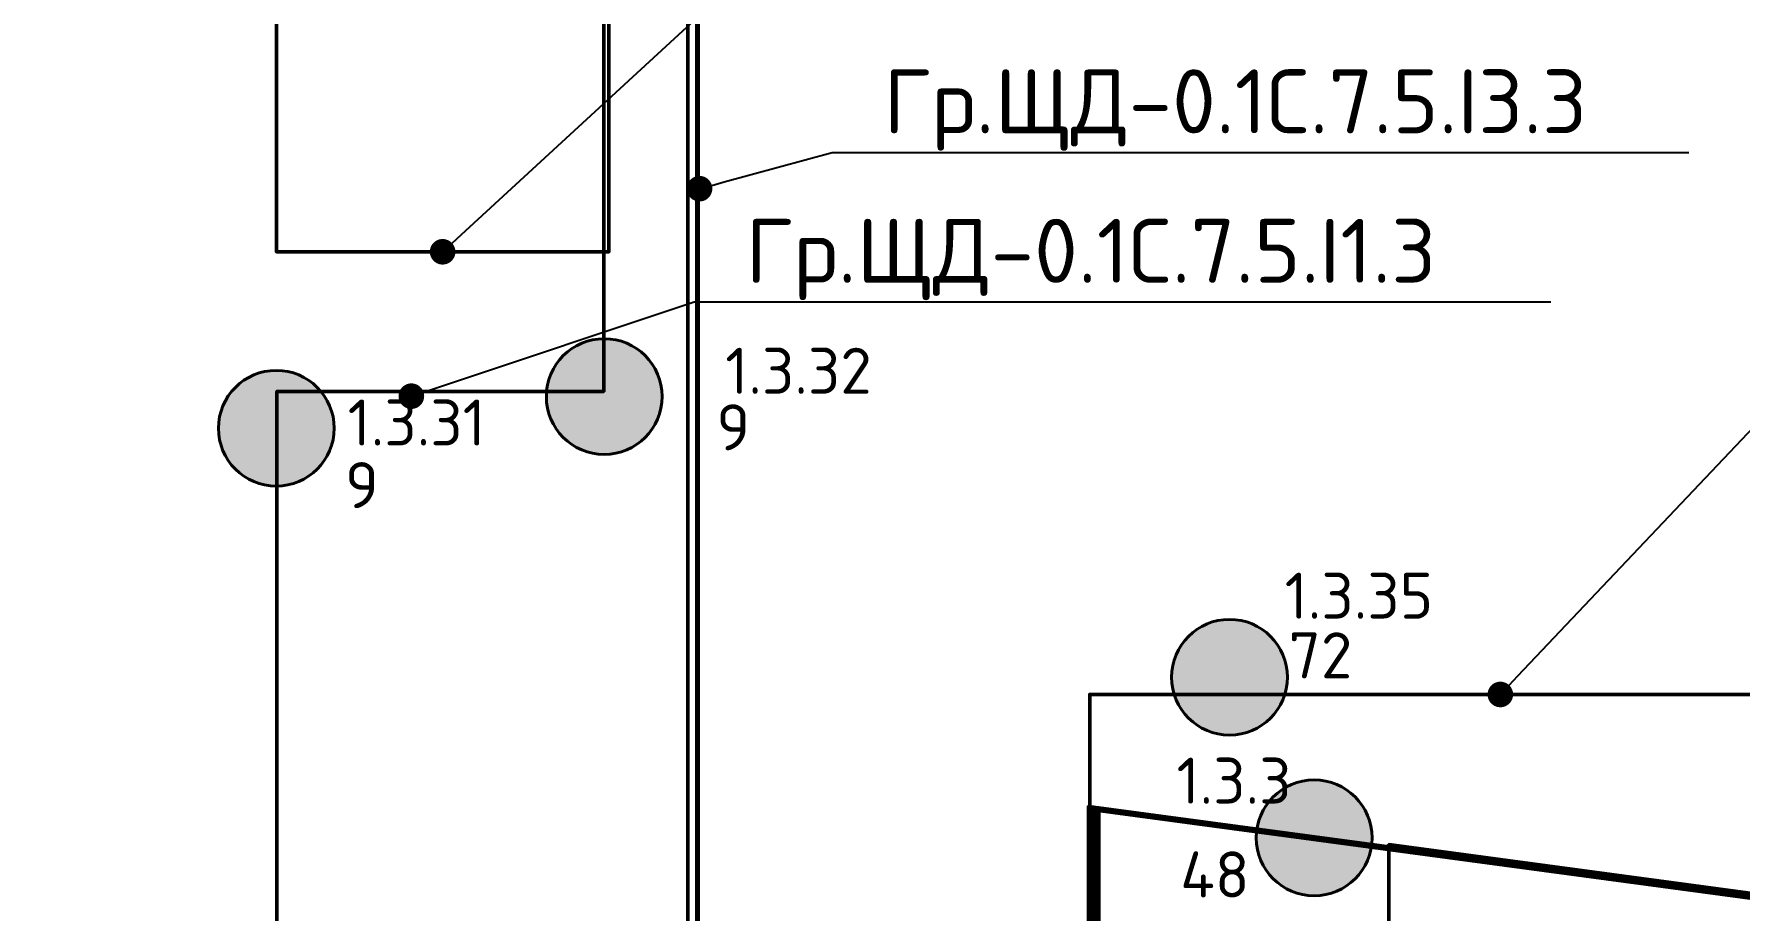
# Model space of a CAD drawing. Header units: millimetres. Extents: x -813692 to 807431, y 0 to 1813163.
# Drawn here: x 1193 to 7861, y 801913 to 805341 of the extents above; entities that cross this region are included whole.
import ezdxf
from ezdxf import colors
from ezdxf.entities.mleader import LeaderData, LeaderLine
from ezdxf.math import Vec2, Vec3

# ---------------------------------------------------------------- set-up
doc = ezdxf.new("R2010")
doc.units = ezdxf.units.MM
for name, color, linetype, lineweight in [('_Гр.ЩД-0.1С.7.5.I1.2', 6, 'Continuous', 50), ('_Гр.ЩД-0.1С.7.5.I1.3', 6, 'Continuous', 50), ('_Гр.ЩД-0.1С.7.5.I1.4', 6, 'Continuous', 50), ('_Гр.ЩД-0.1С.7.5.I2.1', 6, 'Continuous', 50), ('_Гр.ЩД-0.1С.7.5.I2.2', 6, 'Continuous', 50), ('_Гр.ЩД-0.1С.7.5.I2.3', 6, 'Continuous', 50), ('_Гр.ЩД-0.1С.7.5.I3.3', 6, 'Continuous', 50), ('_освещение_dali', 3, 'Continuous', 50), ('A-ANNO-DIMS', 7, 'Continuous', 9), ('АР_монолит', 252, 'Continuous', 50), ('ПК', 252, 'Continuous', 30)]:
    doc.layers.add(name, color=color, linetype=linetype, lineweight=lineweight)
for name, color, linetype, lineweight, true_color in [('DLX_FL0_LUM 1', 7, 'Continuous', 40, 0x2419e6), ('DLX_LUM 14', 7, 'Continuous', 40, 0x130bf4), ('DLX_LUM 2', 7, 'Continuous', 40, 0x1b0ff0)]:
    doc.layers.add(name, color=color, linetype=linetype, lineweight=lineweight, true_color=true_color)
doc.layers.add('Вставка', color=252, linetype='Continuous')
doc.styles.add('GOST 2.304', font='GOST Common.ttf')
doc.styles.add('ISOCPEUR', font='isocpeur.ttf')
doc.styles.add('TableTextStyle', font='isocpeur.ttf')
doc.linetypes.add('Truba', pattern='A,3e-05,[4,MSH_7,S=1,R=0,X=0,Y=0],-3.022072', length=3.022102)
doc.dimstyles.new('М-200', dxfattribs={"dimtxt": 400, "dimasz": 160, "dimexe": 200, "dimexo": 400, "dimgap": 50, "dimtad": 1, "dimdec": 0, "dimzin": 0, "dimdsep": 46, "dimtxsty": 'GOST 2.304', "dimblk": 'ARCHTICK', "dimcen": 180, "dimdle": 200, "dimadec": 0, "dimazin": 0, "dimtfac": 1, "dimtdec": 0, "dimtmove": 1, "dimatfit": 0, "dimfxl": 1, "dimtolj": 1, "dimtzin": 0, "dimarcsym": 0})

# ---------------------------------------------------------------- blocks, each defined once
blk = doc.blocks.new('_ArchTick')
at = {"color": 0, "linetype": 'ByBlock', "const_width": 0.15}
blk.add_lwpolyline([(-0.5, -0.5), (0.5, 0.5)], dxfattribs=at)
blk = doc.blocks.new('*D38')
at = {"layer": 'A-ANNO-DIMS', "color": 0, "lineweight": -2, "transparency": 16777216}
blk.add_arc((-165703.8, -113309.3), 107894.2, 269.999998, 325.999999, dxfattribs=at)
at = {"layer": 'Defpoints', "color": 0, "lineweight": 30, "transparency": 16777216}
for p in [(-165703.8, -113309.3), (-165703.8, -113309.3), (-75741.3, -173989.8), (-131171, -215527.9), (-165703.8, -221903.3)]:
    blk.add_point(p, dxfattribs=at)
at = {"layer": 'A-ANNO-DIMS', "color": 0, "lineweight": -2, "transparency": 16777216, "xscale": 160, "yscale": 160, "zscale": 160}
for p, rotation in [((-76255.4, -173643), 55.99999895826774), ((-165703.8, -221203.5), 179.9999981265246)]:
    blk.add_blockref('_ArchTick', p, dxfattribs=dict(at, rotation=rotation))
at = {"layer": 'A-ANNO-DIMS', "color": 0, "transparency": 16777216, "insert": (-114299.5, -207822), "char_height": 400, "attachment_point": 5, "rotation": 28.54122, "style": 'GOST 2.304'}
blk.add_mtext('\\A1;56,0%%D', dxfattribs=at)
blk = doc.blocks.new('DIC3')
at = {"lineweight": 0, "ltscale": 100, "style": 'TableTextStyle'}
for tag, p, height in [('S', (-859.6, 7220.1), 250), ('9', (884.9, 3734.7, 3), 180), ('9', (-591.2, 3532.4, 3), 180), ('72', (3071.6, 2855.1, -497), 180), ('75', (6516, 2808.9, -497), 180), ('74', (9675.8, 2728.6, -497), 180), ('48', (2648.8, 2131.9, -497), 180), ('48А', (5100.4, 2002.8, -497), 180), ('48', (7254.2, 1744.8, -497), 180), ('48', (9194.9, 1485.1, -497), 180), ('74', (4104.8, 1183.1, -497), 180), ('9', (-591.6, 1071.4, 3), 180), ('S', (6737.9, 960.6), 250), ('9', (668.4, 711.1, 3), 180), ('75', (8399.8, 684.6, -497), 180), ('72', (6076.8, 318.4, -497), 180), ('S', (-799.5, -285.1), 250), ('72', (7192.2, -195.9, -497), 180), ('72', (5521.5, -409.3, -497), 180), ('73', (3739.3, -716.2, -497), 180), ('48', (8178.1, -786.1, -497), 180), ('48', (5689.2, -996.9, -497), 180), ('9А', (690.3, -1304.7, 3), 180), ('9', (-591.6, -1428.6, 3), 180), ('72', (6823.5, -1393.6, -497), 180), ('75', (5802.7, -1648.7, -497), 180), ('48А', (3929.5, -1838.9, -497), 180), ('45', (4386.6, -2195.3, -497), 180), ('73', (8249.9, -2330.4, -497), 180), ('48', (2857.6, -2568.5, -497), 180), ('48А', (5521.9, -2578.8, -497), 180), ('72', (4287.9, -3005, -497), 180), ('48', (8207.7, -3004.3, -497), 180), ('48', (9363.3, -3302.3, -497), 180), ('9', (690.3, -3804.7, 3), 180), ('72', (4739.1, -3780.8, -497), 180), ('9', (-591.6, -3928.6, 3), 180), ('S', (6850.9, -4044.5), 250), ('74', (4443.2, -4682.1, -497), 180), ('73', (8050.6, -5004.6, -497), 180), ('9', (690.3, -6304.7, 3), 180), ('9', (-591.6, -6428.6, 3), 180)]:
    blk.add_attdef(tag, p, '', height=height, dxfattribs=at)
at = {"layer": '_освещение_dali', "color": 7, "style": 'TableTextStyle'}
for s, p in [('9', (850.1, 3513.7, 3)), ('9', (-601.5, 3287.6, 3)), ('72', (3087, 2622, -497)), ('48', (2663.3, 1765.1, -497))]:
    blk.add_text(s, height=180, dxfattribs=at).set_placement(p)
blk = doc.blocks.new('_Dot')
at = {"color": 0, "linetype": 'ByBlock', "lineweight": -2}
blk.add_line((-0.5, 0), (-1, 0), dxfattribs=at)
at = {"color": 0, "linetype": 'ByBlock', "const_width": 0.5}
blk.add_lwpolyline([(-0.25, 0, 1), (0.25, 0, 1)], format="xyb", close=True, dxfattribs=at)
blk = doc.blocks.new('A$Cab2378fa')
at = {"lineweight": 25, "true_color": 0xfff5f5}
h = blk.add_hatch(color=7, dxfattribs=at)
h.dxf.hatch_style = 1
h.paths.add_polyline_path([(0, 0), (-141.6, -170.3, 0.174923), (3, -222.4, 0.197808), (162.3, -156.8)])
h.paths.add_polyline_path([(-163.2, 157.6), (0, 0), (147.8, 177.8, 0.175398), (3, 230.2, 0.209014)])
at = {"lineweight": 25}
h = blk.add_hatch(color=256, dxfattribs=at)
h.paths.add_polyline_path([(162.3, -156.8, 0.442338), (147.8, 177.8), (0, 0)])
h.paths.add_polyline_path([(-141.6, -170.3), (0, 0), (-163.2, 157.6, 0.430096)])
blk.add_circle((3, 3.9), 226.3)
blk = doc.blocks.new('Оси200')
at = {"layer": 'A-ANNO-DIMS'}
dim = blk.add_angular_dim_2l(base=(-131171, -215527.9), line1=((-165703.8, -113309.3), (-75741.3, -173989.8)), line2=((-165703.8, -113309.3), (-165703.8, -221903.3)), text='56,0%%D', dimstyle='М-200', override={"dimadec": 2, "dimtmove": 2}, dxfattribs=at)
dim.commit()
dim.dimension.update_dxf_attribs({"geometry": '*D38', "text_midpoint": (-114299.5, -207822), "dimtype": 130})
blk = doc.blocks.new('A$C6724712c')
at = {"layer": 'A-ANNO-DIMS', "color": 18, "lineweight": 0, "true_color": 0x000000}
blk.add_blockref('Оси200', (433047.4, 279674.7), dxfattribs=at)

msp = doc.modelspace()

# ---------------------------------------------------------------- linework, layer by layer
at = {"layer": '_Гр.ЩД-0.1С.7.5.I1.4', "ltscale": 100}
for points in [[(6563.4, 814731.6), (3783.5, 814731.6), (3783.5, 801424.9)], [(5314.2, 801424.9), (5314.2, 802320.5), (14710.9, 801058.8)]]:
    msp.add_lwpolyline(points, dxfattribs=at)

# ---------------------------------------------------------------- next in the draw order: block references
at = {"layer": 'Вставка', "linetype": 'Truba', "lineweight": 30, "ltscale": 100}
msp.add_blockref('A$C6724712c', (-266052.4, 717506.5), dxfattribs=at)

# ---------------------------------------------------------------- next in the draw order: linework, layer by layer
at = {"layer": '_Гр.ЩД-0.1С.7.5.I1.2', "ltscale": 100}
msp.add_lwpolyline([(3427.9, 816390.5), (3430, 844560), (2140, 844560), (2140, 844560), (2140, 837130), (2677.6, 837081), (2140, 837060), (2140, 829630), (2709.5, 829581.1), (2140, 829540), (2140, 822180), (2760, 822081.2), (2140, 822050), (2140, 814680), (2773.1, 814581.2), (2140, 814530), (2140, 807150), (2140, 804490), (3440, 804490), (3440, 814750), (3803.8, 814747.3), (6563.4, 814731.6)], dxfattribs=at)
at = {"layer": '_Гр.ЩД-0.1С.7.5.I1.3', "ltscale": 100}
for points in [[(6563.4, 814731.6), (3710, 814731.6), (3710, 807020), (3030, 807020), (3420, 806970), (3420, 803943.9), (2142.4, 803943.9), (2142.4, 792711.9)], [(5319.4, 801388.6), (5319.4, 802493.2), (5319.4, 802758.9), (12603.1, 802758.9), (13274.1, 802364.6), (13274.1, 801259.9)], [(9196.9, 801807.8), (6489.4, 802171.6), (6489.4, 801479.1)]]:
    msp.add_lwpolyline(points, dxfattribs=at)
at = {"layer": '_Гр.ЩД-0.1С.7.5.I2.1', "ltscale": 100}
for points in [[(6563.4, 814731.6), (3788.5, 814731.6), (3788.5, 801453.4)], [(5355.7, 801453.4), (5355.7, 802307.2), (14903.6, 801046.4)]]:
    msp.add_lwpolyline(points, dxfattribs=at)
at = {"layer": '_Гр.ЩД-0.1С.7.5.I2.2', "ltscale": 100}
for points in [[(6563.4, 814731.6), (3783.5, 814731.6), (3783.5, 801423.2)], [(5343.9, 801423.2), (5343.9, 802308.8), (14902.4, 801020.2)]]:
    msp.add_lwpolyline(points, dxfattribs=at)
at = {"layer": '_Гр.ЩД-0.1С.7.5.I2.3', "ltscale": 100}
for points in [[(6563.4, 814731.6), (3748.2, 814731.6), (3748.2, 801407.3)], [(5330.2, 801407.3), (5330.2, 802308.8), (14905.5, 801034.4)]]:
    msp.add_lwpolyline(points, dxfattribs=at)
at = {"layer": '_Гр.ЩД-0.1С.7.5.I3.3', "ltscale": 100}
msp.add_lwpolyline([(35830.6, 791648.6), (35070.5, 793693.9), (31746.5, 792506.7), (32434.7, 790447.8), (30180.1, 789726.7), (29328.3, 792504), (29032.8, 793457.2), (28110, 793177.7), (27999.3, 793549.6), (22154.9, 800879), (14908.2, 801020.1), (5343.9, 802307), (5343.9, 801423.2), (3788.5, 801453.4), (3788.5, 814731.6), (6563.4, 814731.6)], dxfattribs=at)

# ---------------------------------------------------------------- next in the draw order: block references
at = {"layer": '_Гр.ЩД-0.1С.7.5.I1.3', "lineweight": 0}
ref = msp.add_blockref('DIC3', (3010, 800200), dxfattribs=at)
ref.add_attrib('48', '1.3.3', (5658.8, 802331.9, -497), dxfattribs={"layer": '0', "lineweight": 0, "ltscale": 100, "height": 180, "style": 'TableTextStyle'})
ref.add_attrib('72', '1.3.35', (6081.6, 803055.1, -497), dxfattribs={"layer": '0', "lineweight": 0, "ltscale": 100, "height": 180, "style": 'TableTextStyle'})
ref.add_attrib('9', '1.3.31', (2418.8, 803732.4, 3), dxfattribs={"layer": '0', "lineweight": 0, "ltscale": 100, "height": 180, "style": 'TableTextStyle'})
ref.add_attrib('9', '1.3.32', (3894.9, 803934.7, 3), dxfattribs={"layer": '0', "lineweight": 0, "ltscale": 100, "height": 180, "style": 'TableTextStyle'})
at = {"layer": 'DLX_FL0_LUM 1', "ltscale": 100}
for p in [(3418.8, 803919.9), (2136.8, 803796)]:
    msp.add_blockref('A$Cab2378fa', p, dxfattribs=at)
at = {"layer": 'DLX_LUM 14', "ltscale": 100}
msp.add_blockref('A$Cab2378fa', (5863.1, 802822.3), dxfattribs=at)
at = {"layer": 'DLX_LUM 2', "ltscale": 100}
msp.add_blockref('A$Cab2378fa', (6193.9, 802194.3), dxfattribs=at)

# ---------------------------------------------------------------- next in the draw order: leaders
at = {"layer": '_Гр.ЩД-0.1С.7.5.I1.2'}
ml = msp.add_multileader_mtext('Standard', dxfattribs=at)
ml.set_content('Гр.ЩД-0.1С.7.5.I1.2', color=256, style='ISOCPEUR')
ml.set_leader_properties()
ml.set_arrow_properties(name='DOT')
ml.build(insert=Vec2(0, 0))
ml.multileader.update_dxf_attribs({"has_dogleg": 0, "text_left_attachment_type": 6, "text_right_attachment_type": 6, "arrow_head_size": 100})
ctx = ml.context
ctx.base_point, ctx.char_height, ctx.arrow_head_size, ctx.landing_gap_size, ctx.plane_origin = Vec3(3907.3, 805518.5), 250, 100, 200, Vec3(88681.3, 933791.3)
ctx.left_attachment, ctx.right_attachment = 6, 6
notes = []
notes.append((ctx, [(0, (1, 1, 0), (3899.3, 805518.5), (1, 0), 8, [(1, [(2790, 804490)], 0, [])])]))
ctx.mtext.insert, ctx.mtext.flow_direction = Vec3(4107.3, 805843.5), 5
at = {"layer": '_Гр.ЩД-0.1С.7.5.I1.3'}
ml = msp.add_multileader_mtext('Standard', dxfattribs=at)
ml.set_content('Гр.ЩД-0.1С.7.5.I1.3', color=256, style='ISOCPEUR')
ml.set_leader_properties()
ml.set_arrow_properties(name='DOT')
ml.build(insert=Vec2(0, 0))
ml.multileader.update_dxf_attribs({"has_dogleg": 0, "text_left_attachment_type": 6, "text_right_attachment_type": 6, "arrow_head_size": 100})
ctx = ml.context
ctx.base_point, ctx.char_height, ctx.arrow_head_size, ctx.landing_gap_size, ctx.plane_origin = Vec3(3773.6, 804293.9), 250, 100, 200, Vec3(88216.8, 932064.5)
ctx.left_attachment, ctx.right_attachment = 6, 6
notes.append((ctx, [(0, (1, 1, 0), (3765.6, 804293.9), (1, 0), 8, [(1, [(2667.9, 803925.4)], 0, [])])]))
ctx.mtext.insert, ctx.mtext.flow_direction = Vec3(3973.6, 804618.9), 5
ml = msp.add_multileader_mtext('Standard', dxfattribs=at)
ml.set_content('Гр.ЩД-0.1С.7.5.I1.3', color=256, style='ISOCPEUR')
ml.set_leader_properties()
ml.set_arrow_properties(name='DOT')
ml.build(insert=Vec2(0, 0))
ml.multileader.update_dxf_attribs({"has_dogleg": 0, "text_left_attachment_type": 6, "text_right_attachment_type": 6, "arrow_head_size": 100})
ctx = ml.context
ctx.base_point, ctx.char_height, ctx.arrow_head_size, ctx.landing_gap_size, ctx.plane_origin = Vec3(8372.8, 804289.6), 250, 100, 200, Vec3(92816, 932060.2)
ctx.left_attachment, ctx.right_attachment = 6, 6
notes.append((ctx, [(0, (1, 1, 0), (8364.8, 804289.6), (1, 0), 8, [(1, [(6924.7, 802758.9)], 0, [])])]))
ctx.mtext.insert, ctx.mtext.flow_direction = Vec3(8572.8, 804614.6), 5
at = {"layer": '_Гр.ЩД-0.1С.7.5.I3.3'}
ml = msp.add_multileader_mtext('Standard', dxfattribs=at)
ml.set_content('Гр.ЩД-0.1С.7.5.I3.3', color=256, style='ISOCPEUR')
ml.set_leader_properties()
ml.set_arrow_properties(name='DOT')
ml.build(insert=Vec2(0, 0))
ml.multileader.update_dxf_attribs({"has_dogleg": 0, "text_left_attachment_type": 6, "text_right_attachment_type": 6, "arrow_head_size": 100})
ctx = ml.context
ctx.base_point, ctx.char_height, ctx.arrow_head_size, ctx.landing_gap_size, ctx.plane_origin = Vec3(4312.9, 804878.3), 250, 100, 200, Vec3(88235.6, 932541.9)
ctx.left_attachment, ctx.right_attachment = 6, 6
notes.append((ctx, [(0, (1, 1, 0), (4304.9, 804878.3), (1, 0), 8, [(1, [(3794.2, 804736.6)], 0, [])])]))
ctx.mtext.insert, ctx.mtext.flow_direction = Vec3(4512.9, 805203.3), 5
for ctx, leaders in notes:
    for number, flags, end, landing, length, lines in leaders:
        leader = LeaderData()
        leader.index, (leader.has_last_leader_line, leader.has_dogleg_vector, leader.attachment_direction) = number, flags
        leader.last_leader_point, leader.dogleg_vector, leader.dogleg_length = Vec3(end), Vec3(landing), length
        for number, points, colour, breaks in lines:
            line = LeaderLine()
            line.index, line.vertices, line.color, line.breaks = number, Vec3.list(points), colors.encode_raw_color(colour), breaks
            leader.lines.append(line)
        ctx.leaders.append(leader)

doc.saveas('drawing.dxf')
